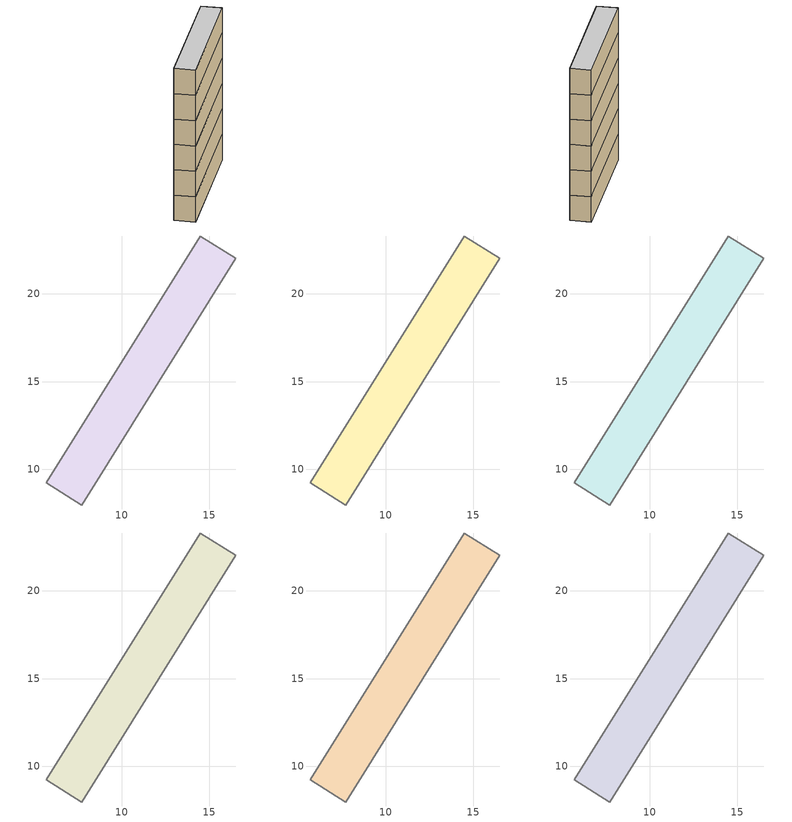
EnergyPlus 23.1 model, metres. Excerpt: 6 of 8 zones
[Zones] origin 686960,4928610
105523cecd2b4dc0_F0_whole
 floor ground (EU_floor_Construction): 7.74,7.96 16.51,22.02 14.47,23.29 5.7,9.24 z0
 wall adiabatic (EU_wall_Construction): 5.7,9.24 14.47,23.29 16.51,22.02 7.74,7.96 5.7,9.24 z0:3
105523cecd2b4dc0_F1_whole
 floor to 105523cecd2b4dc0_F0_whole (EU_floor_Construction): 7.74,7.96 16.51,22.02 14.47,23.29 5.7,9.24 z3
 wall adiabatic (EU_wall_Construction): 5.7,9.24 14.47,23.29 16.51,22.02 7.74,7.96 5.7,9.24 z3:6
105523cecd2b4dc0_F2_whole
 floor to 105523cecd2b4dc0_F1_whole (EU_floor_Construction): 7.74,7.96 16.51,22.02 14.47,23.29 5.7,9.24 z6
 wall adiabatic (EU_wall_Construction): 5.7,9.24 14.47,23.29 16.51,22.02 7.74,7.96 5.7,9.24 z6:9
105523cecd2b4dc0_F3_whole
 floor to 105523cecd2b4dc0_F2_whole (EU_floor_Construction): 7.74,7.96 16.51,22.02 14.47,23.29 5.7,9.24 z9
 wall adiabatic (EU_wall_Construction): 5.7,9.24 14.47,23.29 16.51,22.02 7.74,7.96 5.7,9.24 z9:12
105523cecd2b4dc0_F4_whole
 floor to 105523cecd2b4dc0_F3_whole (EU_floor_Construction): 7.74,7.96 16.51,22.02 14.47,23.29 5.7,9.24 z12
 wall adiabatic (EU_wall_Construction): 5.7,9.24 14.47,23.29 16.51,22.02 7.74,7.96 5.7,9.24 z12:15
105523cecd2b4dc0_F5_whole
 floor to 105523cecd2b4dc0_F4_whole (EU_floor_Construction): 7.74,7.96 16.51,22.02 14.47,23.29 5.7,9.24 z15
 wall adiabatic (EU_wall_Construction): 5.7,9.24 14.47,23.29 16.51,22.02 7.74,7.96 5.7,9.24 z15:18
 ceiling to 105523cecd2b4dc0_F6_whole (EU_floor_Construction): 16.51,22.02 7.74,7.96 5.7,9.24 14.47,23.29 z18
[Building]
EU S2 Campaign: North Axis=0; Terrain=City; Solar Distribution=FullExterior
[Site:Location]
Bologna: Latitude=44.5; Longitude=11.25; Time Zone=1; Elevation=37
[SizingPeriod:WeatherFileDays]
AnnualSizingPeriod: Begin Month=1; Begin Day of Month=1; End Month=12; End Day of Month=31; Day of Week for Start Day=Monday; Use Weather File Daylight Saving Period=No; Use Weather File Rain and Snow Indicators=No
[MATERIAL]
EU_InternalMass_Material: Roughness=MediumRough; Thickness=0.1; Conductivity=1; Density=1800; Specific Heat=900; Thermal Absorptance=0.9; Solar Absorptance=0.7; Visible Absorptance=0.7
[MATERIAL:NOMASS] Roughness=MediumRough; Thermal Absorptance=0.9; Solar Absorptance=0.7; Visible Absorptance=0.7
Name | Thermal Resistance
EU_wall_NoMass | 0.779417
EU_floor_NoMass | 0.588222
[CONSTRUCTION]
EU_wall_Construction: EU_wall_NoMass
EU_floor_Construction: EU_floor_NoMass
EU_InternalMass_Construction: EU_InternalMass_Material
[ZONE] Type=1; Multiplier=1; Ceiling Height=autocalculate; Floor Area=autocalculate; Part of Total Floor Area=Yes
Name | Volume
105523cecd2b4dc0_F0_whole | 119.316
105523cecd2b4dc0_F1_whole; 105523cecd2b4dc0_F2_whole; 105523cecd2b4dc0_F3_whole; 105523cecd2b4dc0_F4_whole; 105523cecd2b4dc0_F5_whole | 119.314
[INTERNALMASS] Construction=EU_InternalMass_Construction; Surface Area=39.7718
Name | Zone or ZoneList
105523cecd2b4dc0_F0_whole_EU_InternalMass | 105523cecd2b4dc0_F0_whole
105523cecd2b4dc0_F1_whole_EU_InternalMass | 105523cecd2b4dc0_F1_whole
105523cecd2b4dc0_F2_whole_EU_InternalMass | 105523cecd2b4dc0_F2_whole
105523cecd2b4dc0_F3_whole_EU_InternalMass | 105523cecd2b4dc0_F3_whole
105523cecd2b4dc0_F4_whole_EU_InternalMass | 105523cecd2b4dc0_F4_whole
105523cecd2b4dc0_F5_whole_EU_InternalMass | 105523cecd2b4dc0_F5_whole
[OTHEREQUIPMENT] Fuel Type=Electricity; Design Level Calculation Method=Watts/Area; Power per Zone Floor Area=1; Fraction Latent=0; Fraction Radiant=0; Fraction Lost=0; Carbon Dioxide Generation Rate=0; EndUse Subcategory=EU_Step8_InternalGains
Name | Zone or ZoneList or Space or SpaceList | Schedule
EU_Step8_InternalGain_105523cecd2b4dc0_F0_whole_f000 | 105523cecd2b4dc0_F0_whole | EU_Step8_GainSchedule_105523cecd2b4dc0_F0_whole_f000
EU_Step8_InternalGain_105523cecd2b4dc0_F1_whole_f000 | 105523cecd2b4dc0_F1_whole | EU_Step8_GainSchedule_105523cecd2b4dc0_F1_whole_f000
EU_Step8_InternalGain_105523cecd2b4dc0_F2_whole_f000 | 105523cecd2b4dc0_F2_whole | EU_Step8_GainSchedule_105523cecd2b4dc0_F2_whole_f000
EU_Step8_InternalGain_105523cecd2b4dc0_F3_whole_f000 | 105523cecd2b4dc0_F3_whole | EU_Step8_GainSchedule_105523cecd2b4dc0_F3_whole_f000
EU_Step8_InternalGain_105523cecd2b4dc0_F4_whole_f000 | 105523cecd2b4dc0_F4_whole | EU_Step8_GainSchedule_105523cecd2b4dc0_F4_whole_f000
EU_Step8_InternalGain_105523cecd2b4dc0_F5_whole_f000 | 105523cecd2b4dc0_F5_whole | EU_Step8_GainSchedule_105523cecd2b4dc0_F5_whole_f000
[ZONEVENTILATION:DESIGNFLOWRATE] Schedule=EU_AlwaysOn; Design Flow Rate Calculation Method=AirChanges/Hour; Air Changes per Hour=0.712058; Ventilation Type=Natural; Fan Pressure Rise=0; Fan Total Efficiency=1; Constant Term Coefficient=1; Temperature Term Coefficient=0; Velocity Term Coefficient=0; Velocity Squared Term Coefficient=0; Minimum Indoor Temperature=-100; Maximum Indoor Temperature=100; Delta Temperature=-100; Minimum Outdoor Temperature=-100; Maximum Outdoor Temperature=100; Maximum Wind Speed=40
Name | Zone or ZoneList or Space or SpaceList
EU_ConstantAir_105523cecd2b4dc0_F0_whole | 105523cecd2b4dc0_F0_whole
EU_ConstantAir_105523cecd2b4dc0_F1_whole | 105523cecd2b4dc0_F1_whole
EU_ConstantAir_105523cecd2b4dc0_F2_whole | 105523cecd2b4dc0_F2_whole
EU_ConstantAir_105523cecd2b4dc0_F3_whole | 105523cecd2b4dc0_F3_whole
EU_ConstantAir_105523cecd2b4dc0_F4_whole | 105523cecd2b4dc0_F4_whole
EU_ConstantAir_105523cecd2b4dc0_F5_whole | 105523cecd2b4dc0_F5_whole
[HVACTEMPLATE:THERMOSTAT] Constant Heating Setpoint=20; Constant Cooling Setpoint=50
EU_HeatOnly_105523cecd2b4dc0_F0_whole; EU_HeatOnly_105523cecd2b4dc0_F1_whole; EU_HeatOnly_105523cecd2b4dc0_F2_whole; EU_HeatOnly_105523cecd2b4dc0_F3_whole; EU_HeatOnly_105523cecd2b4dc0_F4_whole; EU_HeatOnly_105523cecd2b4dc0_F5_whole; EU_HeatOnly_105523cecd2b4dc0_F6_whole; EU_HeatOnly_105523cecd2b4dc0_F7_whole
[HVACTEMPLATE:ZONE:IDEALLOADSAIRSYSTEM] System Availability Schedule=EU_AlwaysOn; Maximum Heating Supply Air Temperature=50; Minimum Cooling Supply Air Temperature=13; Maximum Heating Supply Air Humidity Ratio=0.0156; Minimum Cooling Supply Air Humidity Ratio=0.0077; Heating Limit=NoLimit; Cooling Limit=NoLimit; Heating Availability Schedule=EU_AlwaysOn; Cooling Availability Schedule=EU_CoolingOff; Dehumidification Control Type=ConstantSensibleHeatRatio; Cooling Sensible Heat Ratio=0.7; Dehumidification Setpoint=60; Humidification Control Type=None; Humidification Setpoint=30; Outdoor Air Method=None; Outdoor Air Flow Rate per Person=0.00944; Outdoor Air Flow Rate per Zone Floor Area=0; Outdoor Air Flow Rate per Zone=0; Demand Controlled Ventilation Type=None; Outdoor Air Economizer Type=NoEconomizer; Heat Recovery Type=None; Sensible Heat Recovery Effectiveness=0.7; Latent Heat Recovery Effectiveness=0.65
Name | Template Thermostat
105523cecd2b4dc0_F0_whole | EU_HeatOnly_105523cecd2b4dc0_F0_whole
105523cecd2b4dc0_F1_whole | EU_HeatOnly_105523cecd2b4dc0_F1_whole
105523cecd2b4dc0_F2_whole | EU_HeatOnly_105523cecd2b4dc0_F2_whole
105523cecd2b4dc0_F3_whole | EU_HeatOnly_105523cecd2b4dc0_F3_whole
105523cecd2b4dc0_F4_whole | EU_HeatOnly_105523cecd2b4dc0_F4_whole
105523cecd2b4dc0_F5_whole | EU_HeatOnly_105523cecd2b4dc0_F5_whole
[SIZING:ZONE] Zone Cooling Design Supply Air Temperature Input Method=SupplyAirTemperature; Zone Cooling Design Supply Air Temperature=13; Zone Heating Design Supply Air Temperature Input Method=SupplyAirTemperature; Zone Heating Design Supply Air Temperature=50; Zone Cooling Design Supply Air Humidity Ratio=0.008; Zone Heating Design Supply Air Humidity Ratio=0.008; Cooling Design Air Flow Method=DesignDay; Cooling Design Air Flow Rate=0; Cooling Minimum Air Flow per Zone Floor Area=0.000762; Cooling Minimum Air Flow=0; Cooling Minimum Air Flow Fraction=0.2; Heating Design Air Flow Method=DesignDay; Heating Design Air Flow Rate=0; Heating Maximum Air Flow per Zone Floor Area=0.002032; Heating Maximum Air Flow=0.141576; Heating Maximum Air Flow Fraction=0.3; Account for Dedicated Outdoor Air System=No; Dedicated Outdoor Air System Control Strategy=NeutralSupplyAir; Dedicated Outdoor Air Low Setpoint Temperature for Design=autosize; Dedicated Outdoor Air High Setpoint Temperature for Design=autosize; Zone Load Sizing Method=Sensible Load Only No Latent Load; Zone Latent Cooling Design Supply Air Humidity Ratio Input Method=HumidityRatioDifference; Zone Cooling Design Supply Air Humidity Ratio Difference=0.005; Zone Latent Heating Design Supply Air Humidity Ratio Input Method=HumidityRatioDifference; Zone Humidification Design Supply Air Humidity Ratio Difference=0.005
105523cecd2b4dc0_F0_whole; 105523cecd2b4dc0_F1_whole; 105523cecd2b4dc0_F2_whole; 105523cecd2b4dc0_F3_whole; 105523cecd2b4dc0_F4_whole; 105523cecd2b4dc0_F5_whole
[SCHEDULE:CONSTANT]
Name | Hourly Value
EU_AlwaysOn | 1
EU_CoolingOff | 0
[SCHEDULE:FILE] Column Number=1; Rows to Skip at Top=0; Number of Hours of Data=8760; Column Separator=Comma; Interpolate to Timestep=No; Minutes per Item=60; Adjust Schedule for Daylight Savings=Yes
Name | File
EU_Step8_GainSchedule_105523cecd2b4dc0_F0_whole_f000 | ../../schedules/105523cecd2b4dc0/105523cecd2b4dc0_F0_whole_f000_gain.csv
EU_Step8_GainSchedule_105523cecd2b4dc0_F1_whole_f000 | ../../schedules/105523cecd2b4dc0/105523cecd2b4dc0_F1_whole_f000_gain.csv
EU_Step8_GainSchedule_105523cecd2b4dc0_F2_whole_f000 | ../../schedules/105523cecd2b4dc0/105523cecd2b4dc0_F2_whole_f000_gain.csv
EU_Step8_GainSchedule_105523cecd2b4dc0_F3_whole_f000 | ../../schedules/105523cecd2b4dc0/105523cecd2b4dc0_F3_whole_f000_gain.csv
EU_Step8_GainSchedule_105523cecd2b4dc0_F4_whole_f000 | ../../schedules/105523cecd2b4dc0/105523cecd2b4dc0_F4_whole_f000_gain.csv
EU_Step8_GainSchedule_105523cecd2b4dc0_F5_whole_f000 | ../../schedules/105523cecd2b4dc0/105523cecd2b4dc0_F5_whole_f000_gain.csv
